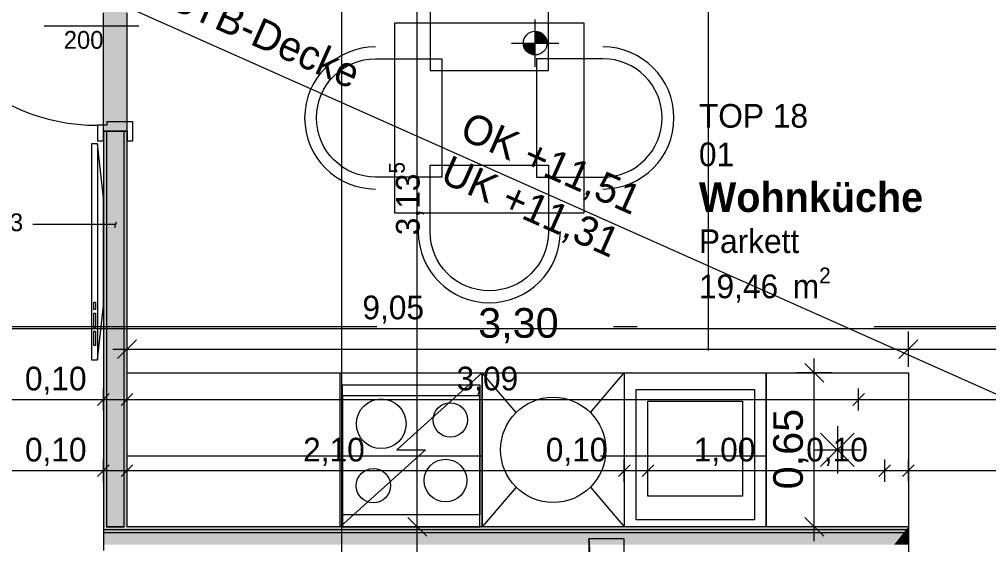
# Model space of a CAD drawing. Header units: metres. Extents: x -3 to 171, y -23 to 41.
# Drawn here: x 3.09 to 7.184, y -3.92 to -1.703 of the extents above; entities that cross this region are included whole.
import ezdxf

# ---------------------------------------------------------------- set-up
doc = ezdxf.new("R2010")
doc.units = ezdxf.units.M
doc.header["$MEASUREMENT"] = 0
for name, pattern in [('Achse', [0.004, 0.002, -0.001, 0, -0.001]), ('Schnittlinie', [0.006, 0.003, -0.0015, 0, -0.0015]), ('Strichlinie eng', [0.002, 0.0015, -0.0005]), ('Untersicht', [0.001, 0.0005, -0.0005])]:
    doc.linetypes.add(name, pattern=pattern)
for name, color, linetype in [('4._1.DG PP STG1_1_000 Achsraster', 7, 'Continuous'), ('4._1.DG PP STG1_1_130 Wand Innen', 7, 'Continuous'), ('4._1.DG PP STG1_1_230 Decke abgehaengt', 7, 'Continuous'), ('4._1.DG PP STG1_1_270 Deckendurchbruchsymbol', 7, 'Continuous'), ('4._1.DG PP STG1_1_510 Möblierung', 7, 'Continuous'), ('4._1.DG PP STG1_1_530 Küche', 7, 'Continuous'), ('4._1.DG PP STG1_1_810 Raum', 7, 'Continuous'), ('4._1.DG PP STG1_1_851 Marker Schnitt', 7, 'Continuous'), ('4._1.DG PP STG1_1_915 Allgemein Beschriftung.x', 7, 'Continuous'), ('4._1.DG PP STG1_1_950 Polierplan Bemaßung', 7, 'Continuous'), ('4._1.DG PP STG1_1_950-1 Polierplan Bemaßung Küche', 7, 'Continuous')]:
    doc.layers.add(name, color=color, linetype=linetype)
doc.styles.add('ERSTELLTER_STIL_1', font='arial.ttf')
doc.styles.add('ERSTELLTER_STIL_2', font='')
doc.styles.add('ERSTELLTER_STIL_6', font='')
doc.styles.get('ERSTELLTER_STIL_2').set_extended_font_data('Eurostile')
doc.styles.get('ERSTELLTER_STIL_6').set_extended_font_data('Eurostile', bold=True)

msp = doc.modelspace()

# ---------------------------------------------------------------- hatches: boundary and pattern name
at = {"layer": '4._1.DG PP STG1_1_130 Wand Innen', "linetype": 'Continuous', "lineweight": 0, "true_color": 0xffffff}
msp.add_hatch(color=7, dxfattribs=at).paths.add_polyline_path([(3.545, -1.285), (3.445, -1.285), (3.445, -2.175), (3.545, -2.175)])
at = {"layer": '4._1.DG PP STG1_1_130 Wand Innen', "linetype": 'Continuous', "lineweight": 13, "true_color": 0xfb02fe}
for points in [[(3.445, -3.845), (3.4575, -3.845), (3.4575, -2.175), (3.445, -2.175)], [(3.545, -2.175), (3.5325, -2.175), (3.5325, -3.845), (3.545, -3.845)], [(6.845, -3.845), (3.445, -3.845), (3.445, -3.8575), (6.835, -3.8575)], [(6.835, -3.8575), (6.845, -3.8575), (6.845, -3.845)], [(6.835, -3.8575), (3.445, -3.8575), (3.445, -3.87), (6.825, -3.87)], [(6.8325, -3.87), (6.8325, -3.8606), (6.825, -3.87)], [(6.845, -3.87), (6.845, -3.8575), (6.835, -3.8575), (6.8325, -3.8606), (6.8325, -3.87)]]:
    msp.add_hatch(color=6, dxfattribs=at).paths.add_polyline_path(points)
at = {"layer": '4._1.DG PP STG1_1_130 Wand Innen', "linetype": 'Continuous', "lineweight": 13, "true_color": 0xffaa00}
for points in [[(3.5325, -2.175), (3.4575, -2.175), (3.4575, -3.845), (3.5325, -3.845)], [(6.825, -3.87), (3.445, -3.87), (3.445, -3.92), (6.785, -3.92)], [(6.8325, -3.92), (6.8325, -3.87), (6.825, -3.87), (6.785, -3.92)], [(6.845, -3.92), (6.845, -3.87), (6.8325, -3.87), (6.8325, -3.92)]]:
    msp.add_hatch(color=40, dxfattribs=at).paths.add_polyline_path(points)
at = {"layer": '4._1.DG PP STG1_1_950 Polierplan Bemaßung', "linetype": 'Continuous', "lineweight": 0, "true_color": 0x000000}
for points in [[(5.269, -1.8029), (5.319, -1.8029), (5.3152, -1.7838), (5.3044, -1.7676), (5.2882, -1.7567), (5.269, -1.7529)], [(5.269, -1.8029), (5.219, -1.8029), (5.2228, -1.8221), (5.2337, -1.8383), (5.2499, -1.8491), (5.269, -1.8529)]]:
    msp.add_hatch(color=18, dxfattribs=at).paths.add_polyline_path(points)

# ---------------------------------------------------------------- linework, layer by layer
at = {"layer": '4._1.DG PP STG1_1_000 Achsraster', "color": 5, "linetype": 'Achse', "lineweight": 0, "ltscale": 1000}
for p, q in [((6, 3), (6, -22.5231)), ((-1.5, -3), (21, -3))]:
    msp.add_line(p, q, dxfattribs=at)
at = {"layer": '4._1.DG PP STG1_1_130 Wand Innen', "color": 8, "linetype": 'Untersicht', "lineweight": 13, "ltscale": 1000}
for p, q in [((3.445, -2.175), (3.445, -1.285)), ((3.545, -2.175), (3.545, -1.285))]:
    msp.add_line(p, q, dxfattribs=at)
at = {"layer": '4._1.DG PP STG1_1_130 Wand Innen', "color": 7, "linetype": 'Continuous', "lineweight": 13, "ltscale": 1000}
for p, q in [((3.195, -1.73), (3.595, -1.73)), ((3.46, -2.15), (3.42, -2.15)), ((3.42, -2.15), (3.42, -2.215)), ((3.57, -2.135), (3.46, -2.135)), ((3.46, -2.135), (3.46, -2.15)), ((3.57, -2.215), (3.57, -2.135)), ((3.445, -2.215), (3.445, -2.175)), ((3.445, -2.175), (3.545, -2.175)), ((3.545, -2.175), (3.545, -2.215)), ((3.42, -2.215), (3.445, -2.215)), ((3.545, -2.215), (3.57, -2.215))]:
    msp.add_line(p, q, dxfattribs=at)
at = {"layer": '4._1.DG PP STG1_1_130 Wand Innen', "color": 7, "linetype": 'Continuous', "lineweight": 18, "ltscale": 1000}
for p, q in [((3.4575, -2.175), (3.445, -2.175)), ((3.4575, -2.175), (3.445, -2.175)), ((3.4575, -2.175), (3.445, -2.175)), ((3.4575, -2.175), (3.4575, -3.845)), ((3.5325, -2.175), (3.4575, -2.175)), ((3.5325, -2.175), (3.4575, -2.175)), ((3.5325, -2.175), (3.4575, -2.175)), ((3.5325, -3.845), (3.5325, -2.175)), ((3.545, -2.175), (3.5325, -2.175)), ((3.545, -2.175), (3.5325, -2.175)), ((3.545, -2.175), (3.5325, -2.175)), ((3.4575, -3.845), (3.5325, -3.845)), ((6.835, -3.8575), (3.445, -3.8575)), ((6.825, -3.87), (3.445, -3.87)), ((6.825, -3.87), (6.8325, -3.87)), ((6.8325, -3.87), (6.845, -3.87)), ((6.835, -3.8575), (6.845, -3.8575))]:
    msp.add_line(p, q, dxfattribs=at)
at = {"layer": '4._1.DG PP STG1_1_130 Wand Innen', "color": 7, "linetype": 'Continuous', "lineweight": 18, "ltscale": 1000, "flags": 128}
for points in [[(3.445, -2.175), (3.445, -3.845)], [(3.545, -3.845), (3.545, -2.175)], [(3.445, -3.845), (3.445, -3.8575)], [(3.5325, -3.845), (3.4575, -3.845)], [(6.845, -3.845), (3.545, -3.845)], [(6.845, -3.845), (6.845, -3.8575)], [(3.445, -3.8575), (3.445, -3.87)], [(3.445, -3.87), (3.445, -3.92)], [(6.845, -3.8575), (6.845, -3.87)], [(6.845, -3.87), (6.845, -3.92)], [(3.445, -3.92), (3.445, -3.945)], [(6.845, -3.92), (6.845, -3.945)]]:
    msp.add_lwpolyline(points, dxfattribs=at)
at = {"layer": '4._1.DG PP STG1_1_130 Wand Innen', "color": 7, "linetype": 'Continuous', "lineweight": 13, "ltscale": 1000}
msp.add_arc((3.42, -1.32), 0.83, 180, 270, dxfattribs=at)
at = {"layer": '4._1.DG PP STG1_1_230 Decke abgehaengt', "color": 8, "linetype": 'Untersicht', "lineweight": 13, "ltscale": 1000, "flags": 128}
msp.add_lwpolyline([(6.845, -5.975), (8.105, -5.975), (8.105, -5.735), (8.745, -5.735), (8.745, -4.595), (8.295, -4.595), (8.295, -4.465), (8.155, -4.465), (8.155, -3.945), (7.845, -3.945), (7.845, -3.845), (6.845, -3.845)], close=True, dxfattribs=at)
at = {"layer": '4._1.DG PP STG1_1_270 Deckendurchbruchsymbol', "color": 1, "linetype": 'Continuous', "lineweight": 0, "ltscale": 1000, "flags": 128}
for points in [[(5.4951, -3.895), (5.495, -5.695), (5.645, -5.695), (5.6, -5.59)], [(5.6, -5.59), (5.645, -5.695), (5.6451, -3.895), (5.4951, -3.895)]]:
    msp.add_lwpolyline(points, close=True, dxfattribs=at)
at = {"layer": '4._1.DG PP STG1_1_510 Möblierung', "color": 8, "linetype": 'Continuous', "lineweight": 13, "ltscale": 1000, "true_color": 0x7e7f7f}
for p, q in [((3.42, -2.2284), (3.42, -3.14)), ((3.405, -2.9273), (3.405, -2.8969)), ((3.405, -2.8969), (3.4112, -2.8969)), ((3.4112, -2.8969), (3.4112, -2.9273)), ((3.4112, -2.9273), (3.405, -2.9273)), ((3.405, -3.0033), (3.405, -2.9425)), ((3.405, -2.9425), (3.4112, -2.9425)), ((3.4112, -2.9425), (3.4112, -3.0033)), ((3.4112, -3.0033), (3.405, -3.0033)), ((3.405, -3.0792), (3.405, -3.0185)), ((3.405, -3.0185), (3.4112, -3.0185)), ((3.4112, -3.0185), (3.4112, -3.0792)), ((3.4112, -3.0792), (3.405, -3.0792))]:
    msp.add_line(p, q, dxfattribs=at)
at = {"layer": '4._1.DG PP STG1_1_510 Möblierung', "color": 8, "linetype": 'Continuous', "lineweight": 13, "ltscale": 1000, "true_color": 0x7e7f7f, "flags": 128}
for points in [[(4.825, -1.9189), (5.325, -1.9189), (5.325, -1.6389, 1), (4.825, -1.6389)], [(4.875, -1.8689), (4.875, -2.3689), (4.595, -2.3689, -1), (4.595, -1.8689)], [(5.275, -1.8689), (5.275, -2.3689), (5.555, -2.3689, 1), (5.555, -1.8689)], [(4.825, -2.3189), (5.325, -2.3189), (5.325, -2.5989, -1), (4.825, -2.5989)]]:
    msp.add_lwpolyline(points, format="xyb", close=True, dxfattribs=at)
for points in [[(4.675, -1.7189), (4.675, -2.5189), (5.475, -2.5189), (5.475, -1.7189)], [(3.395, -2.2284), (3.395, -3.14), (3.42, -3.14), (3.445, -2.9121), (3.445, -2.4563), (3.42, -2.2284)]]:
    msp.add_lwpolyline(points, close=True, dxfattribs=at)
at = {"layer": '4._1.DG PP STG1_1_510 Möblierung', "color": 8, "linetype": 'Continuous', "lineweight": 13, "ltscale": 1000, "true_color": 0x7e7f7f}
for centre, start, end in [((4.595, -2.1189), 90, 270), ((5.555, -2.1189), 270, 90), ((5.075, -2.5989), 180, 0)]:
    msp.add_arc(centre, 0.3, start, end, dxfattribs=at)
at = {"layer": '4._1.DG PP STG1_1_530 Küche', "color": 150, "linetype": 'Continuous', "lineweight": 13, "ltscale": 1000, "true_color": 0x0f7ffe}
for p, q in [((5.045, -3.195), (4.685, -3.52)), ((5.1879, -3.3629), (5.045, -3.195)), ((5.5021, -3.3629), (5.645, -3.195)), ((5.745, -3.315), (6.145, -3.315)), ((5.745, -3.715), (5.745, -3.315)), ((6.145, -3.315), (6.145, -3.715)), ((6.545, -3.42), (6.545, -3.62)), ((6.4743, -3.4493), (6.6157, -3.5907)), ((6.6157, -3.4493), (6.4743, -3.5907)), ((4.805, -3.52), (4.445, -3.845)), ((4.685, -3.52), (4.805, -3.52)), ((6.445, -3.52), (6.645, -3.52)), ((5.1879, -3.6771), (5.045, -3.845)), ((5.5021, -3.6771), (5.645, -3.845)), ((6.145, -3.715), (5.745, -3.715))]:
    msp.add_line(p, q, dxfattribs=at)
at = {"layer": '4._1.DG PP STG1_1_530 Küche', "color": 150, "linetype": 'Strichlinie eng', "lineweight": 13, "ltscale": 1000, "true_color": 0x0f7ffe}
for p, q in [((5.035, -3.2925), (4.455, -3.2925)), ((4.455, -3.2925), (4.455, -3.845)), ((5.035, -3.845), (5.035, -3.2925)), ((3.545, -3.845), (3.545, -3.545)), ((3.545, -3.545), (6.245, -3.545)), ((4.455, -3.545), (5.035, -3.545)), ((6.245, -3.545), (6.245, -3.845)), ((6.245, -3.845), (3.545, -3.845)), ((4.455, -3.845), (5.035, -3.845))]:
    msp.add_line(p, q, dxfattribs=at)
at = {"layer": '4._1.DG PP STG1_1_530 Küche', "color": 150, "linetype": 'Continuous', "lineweight": 13, "ltscale": 1000, "true_color": 0x0f7ffe, "flags": 128}
for points in [[(6.245, -3.195), (6.245, -3.845), (3.545, -3.845), (3.545, -3.195)], [(4.445, -3.195), (5.045, -3.195), (5.045, -3.845), (4.445, -3.845)], [(5.045, -3.195), (5.645, -3.195), (5.645, -3.845), (5.045, -3.845)], [(6.245, -3.195), (6.845, -3.195), (6.845, -3.845), (6.245, -3.845)], [(4.455, -3.245), (5.035, -3.245), (5.035, -3.795), (4.455, -3.795)], [(5.695, -3.265), (6.195, -3.265), (6.195, -3.815), (5.695, -3.815)]]:
    msp.add_lwpolyline(points, close=True, dxfattribs=at)
at = {"layer": '4._1.DG PP STG1_1_530 Küche', "color": 150, "linetype": 'Continuous', "lineweight": 13, "ltscale": 1000, "true_color": 0x0f7ffe}
for centre, radius in [((4.6186, -3.41), 0.105), ((5.345, -3.52), 0.2222), ((4.9103, -3.3935), 0.0725), ((4.89, -3.6498), 0.09), ((4.5855, -3.6712), 0.0725)]:
    msp.add_circle(centre, radius, dxfattribs=at)
at = {"layer": '4._1.DG PP STG1_1_851 Marker Schnitt', "color": 7, "linetype": 'Schnittlinie', "lineweight": 13, "ltscale": 1000}
msp.add_line((4.45, 4.805), (4.45, -18.475), dxfattribs=at)
at = {"layer": '4._1.DG PP STG1_1_915 Allgemein Beschriftung.x', "color": 7, "linetype": 'Continuous', "lineweight": 13, "ltscale": 1000}
for p, q in [((3.3498, -2.5693), (3.1463, -2.5693)), ((3.4964, -2.5693), (3.3498, -2.5693)), ((3.4931, -2.5818), (3.4998, -2.5568))]:
    msp.add_line(p, q, dxfattribs=at)
at = {"layer": '4._1.DG PP STG1_1_950 Polierplan Bemaßung', "color": 7, "linetype": 'Continuous', "lineweight": 13, "ltscale": 1000}
for p, q in [((0.1305, -0.13), (8.925, -4.045)), ((5.269, -1.9029), (5.269, -1.7029)), ((5.169, -1.8029), (5.369, -1.8029))]:
    msp.add_line(p, q, dxfattribs=at)
at = {"layer": '4._1.DG PP STG1_1_950 Polierplan Bemaßung', "color": 6, "linetype": 'Continuous', "lineweight": 13, "ltscale": 1000, "true_color": 0xfb02fe}
for p, q in [((4.7709, -3.845), (4.7709, -0.71)), ((3.445, -3.3545), (3.445, -3.2608)), ((3.545, -3.3545), (3.545, -3.2608)), ((6.635, -3.3545), (6.635, -3.2608)), ((0.323, -3.3076), (3.445, -3.3076)), ((3.47, -3.2826), (3.42, -3.3326)), ((3.445, -3.3076), (3.545, -3.3076)), ((3.57, -3.2826), (3.52, -3.3326)), ((3.545, -3.3076), (6.635, -3.3076)), ((6.66, -3.2826), (6.61, -3.3326)), ((6.635, -3.3076), (9.37, -3.3076)), ((3.445, -3.6545), (3.445, -3.5608)), ((3.545, -3.6545), (3.545, -3.5608)), ((5.645, -3.6545), (5.645, -3.5608)), ((5.745, -3.6545), (5.745, -3.5608)), ((6.745, -3.6545), (6.745, -3.5608)), ((6.845, -3.6545), (6.845, -3.5608)), ((3.47, -3.5826), (3.42, -3.6326)), ((3.57, -3.5826), (3.52, -3.6326)), ((5.67, -3.5826), (5.62, -3.6326)), ((5.77, -3.5826), (5.72, -3.6326)), ((6.77, -3.5826), (6.72, -3.6326)), ((6.87, -3.5826), (6.82, -3.6326)), ((0.323, -3.6076), (3.445, -3.6076)), ((3.445, -3.6076), (3.545, -3.6076)), ((3.545, -3.6076), (5.645, -3.6076)), ((5.645, -3.6076), (5.745, -3.6076)), ((5.745, -3.6076), (6.745, -3.6076)), ((6.745, -3.6076), (6.845, -3.6076)), ((6.845, -3.6076), (8.745, -3.6076)), ((4.7309, -3.805), (4.8109, -3.885)), ((4.8459, -3.845), (4.6959, -3.845)), ((4.7709, -3.97), (4.7709, -3.845))]:
    msp.add_line(p, q, dxfattribs=at)
at = {"layer": '4._1.DG PP STG1_1_950 Polierplan Bemaßung', "color": 76, "linetype": 'Continuous', "lineweight": 13, "ltscale": 1000, "true_color": 0x3f7f02}
msp.add_line((0.321, -3.0076), (9.37, -3.0076), dxfattribs=at)
at = {"layer": '4._1.DG PP STG1_1_950 Polierplan Bemaßung', "color": 7, "linetype": 'Continuous', "lineweight": 13, "ltscale": 1000}
msp.add_circle((5.269, -1.8029), 0.05, dxfattribs=at)
at = {"layer": '4._1.DG PP STG1_1_950-1 Polierplan Bemaßung Küche', "color": 150, "linetype": 'Continuous', "lineweight": 13, "ltscale": 1000, "true_color": 0x0f7ffe}
for p, q in [((3.545, -3.17), (3.545, -3.02)), ((6.845, -3.17), (6.845, -3.02)), ((3.585, -3.055), (3.505, -3.135)), ((6.885, -3.055), (6.805, -3.135)), ((3.485, -3.095), (3.545, -3.095)), ((3.545, -3.095), (6.845, -3.095)), ((6.845, -3.095), (7.845, -3.095)), ((6.4474, -3.195), (6.4474, -3.135)), ((6.4874, -3.235), (6.4074, -3.155)), ((6.5224, -3.195), (6.3724, -3.195)), ((6.4474, -3.845), (6.4474, -3.195)), ((6.4074, -3.805), (6.4874, -3.885)), ((6.5224, -3.845), (6.3724, -3.845)), ((6.4474, -3.905), (6.4474, -3.845))]:
    msp.add_line(p, q, dxfattribs=at)

# ---------------------------------------------------------------- texts
at = {"layer": '4._1.DG PP STG1_1_130 Wand Innen', "color": 7, "linetype": 'Continuous', "lineweight": 13, "insert": (3.445, -1.828), "char_height": 0.075, "attachment_point": 9, "style": 'ERSTELLTER_STIL_2'}
msp.add_mtext('\\A1;{\\pqr;\\pt0;\\fEurostile|b0|i0|c0|p0;\\W1.000000;200}', dxfattribs=at)
at = {"layer": '4._1.DG PP STG1_1_810 Raum', "color": 7, "linetype": 'Continuous', "lineweight": 13, "attachment_point": 1}
for s, insert, char_height, style in [('\\A1;{\\pql;\\pt0;\\fEurostile|b0|i0|c0|p0;\\W1.000000;TOP 18}', (5.9604, -2.0601), 0.1, 'ERSTELLTER_STIL_2'), ('\\A1;{\\pql;\\pt0;\\fEurostile|b0|i0|c0|p0;\\W1.000000;01}', (5.9604, -2.2226), 0.1, 'ERSTELLTER_STIL_2'), ('\\A1;{\\pql;\\pt0;\\fEurostile|b1|i0|c0|p0;\\W1.000000;Wohnküche}', (5.9604, -2.3908), 0.125, 'ERSTELLTER_STIL_6'), ('\\A1;{\\pql;\\pt0;\\fEurostile|b0|i0|c0|p0;\\W1.000000;Parkett}', (5.9604, -2.5892), 0.1, 'ERSTELLTER_STIL_2'), ('\\A1;{\\pql;\\pt0,0.05;\\fEurostile|b0|i0|c0|p0;\\W1.000000;19,46\\fEurostile|b0|i0|c0|p0;\\W1.000000;\\A1{\\H.66x;\\S^  ;}\\fEurostile|b0|i0|c0|p0;\\W1.000000; m\\fEurostile|b0|i0|c0|p0;\\W1.000000;\\A1{\\H.66x;\\S2^  ;}}', (5.9604, -2.7507), 0.1, 'ERSTELLTER_STIL_2')]:
    msp.add_mtext(s, dxfattribs=dict(at, insert=insert, char_height=char_height, style=style))
at = {"layer": '4._1.DG PP STG1_1_915 Allgemein Beschriftung.x', "color": 7, "linetype": 'Continuous', "lineweight": 13, "insert": (2.8718, -2.56), "char_height": 0.075, "attachment_point": 4, "style": 'ERSTELLTER_STIL_2'}
msp.add_mtext('\\A1;{\\pql;\\fEurostile|b0|i0|c0|p0;\\W1.000000;IW03}', dxfattribs=at)
at = {"layer": '4._1.DG PP STG1_1_950 Polierplan Bemaßung', "color": 7, "linetype": 'Continuous', "lineweight": 13, "insert": (3.68, -1.7223), "char_height": 0.125, "attachment_point": 4, "rotation": 336.0031, "style": 'ERSTELLTER_STIL_2'}
msp.add_mtext('\\A1;{\\pql;\\fEurostile|b0|i0|c0|p0;\\W1.000000;\\fEurostile|b0|i0|c0|p0;\\W1.000000;\\fEurostile|b0|i0|c0|p0;\\W1.000000;STB-Decke\\fEurostile|b0|i0|c0|p0;\\W1.000000;\\A1{\\H.66x;\\S^  ;}\\fEurostile|b0|i0|c0|p0;\\W1.000000;\\fEurostile|b0|i0|c0|p0;\\W1.000000;\\P\\pql;\\fEurostile|b0|i0|c0|p0;\\W1.000000;\\fEurostile|b0|i0|c0|p0;\\W1.000000;\\fEurostile|b0|i0|c0|p0;\\W1.000000;\\fEurostile|b0|i0|c0|p0;\\W1.000000;\\A1{\\H.66x;\\S^  ;}\\fEurostile|b0|i0|c0|p0;\\W1.000000;\\fEurostile|b0|i0|c0|p0;\\W1.000000;}', dxfattribs=at)
at = {"layer": '4._1.DG PP STG1_1_950 Polierplan Bemaßung', "color": 7, "linetype": 'Continuous', "lineweight": 13, "insert": (4.9207, -2.2547), "char_height": 0.125, "attachment_point": 4, "rotation": 336.0031, "line_spacing_factor": 0.968161, "style": 'ERSTELLTER_STIL_2'}
msp.add_mtext('\\A1;{\\pql;\\fEurostile|b0|i0|c0|p0;\\W1.000000;OK \\fEurostile|b0|i0|c0|p0;\\W1.000000;+\\fEurostile|b0|i0|c0|p0;\\W1.000000;11,51\\fEurostile|b0|i0|c0|p0;\\W1.000000;\\A1{\\H.66x;\\S^  ;}\\fEurostile|b0|i0|c0|p0;\\W1.000000;\\fEurostile|b0|i0|c0|p0;\\W1.000000;\\P\\pql;\\fEurostile|b0|i0|c0|p0;\\W1.000000;UK \\fEurostile|b0|i0|c0|p0;\\W1.000000;+\\fEurostile|b0|i0|c0|p0;\\W1.000000;11,31\\fEurostile|b0|i0|c0|p0;\\W1.000000;\\A1{\\H.66x;\\S^  ;}\\fEurostile|b0|i0|c0|p0;\\W1.000000;\\fEurostile|b0|i0|c0|p0;\\W1.000000;}', dxfattribs=at)
at = {"layer": '4._1.DG PP STG1_1_950 Polierplan Bemaßung', "color": 6, "linetype": 'Continuous', "lineweight": 13, "true_color": 0xfb02fe, "insert": (4.8099, -2.6142), "char_height": 0.1, "attachment_point": 7, "rotation": 90, "style": 'ERSTELLTER_STIL_2'}
msp.add_mtext('\\A1;{\\pql;\\fEurostile|b0|i0|c0|p0;\\W1.000000;3,13\\fEurostile|b0|i0|c0|p0;\\W1.000000;\\A1{\\H.66x;\\S5^  ;}}', dxfattribs=at)
at = {"layer": '4._1.DG PP STG1_1_950 Polierplan Bemaßung', "color": 76, "linetype": 'Continuous', "lineweight": 13, "true_color": 0x3f7f02, "insert": (4.5391, -2.9876), "char_height": 0.1, "width": 0.306373, "attachment_point": 7, "style": 'ERSTELLTER_STIL_2'}
msp.add_mtext('\\A1;{\\pql;\\fEurostile|b0|i0|c0|p0;\\W1.000000;9,05}', dxfattribs=at)
at = {"layer": '4._1.DG PP STG1_1_950 Polierplan Bemaßung', "color": 6, "linetype": 'Continuous', "lineweight": 13, "true_color": 0xfb02fe, "char_height": 0.1, "width": 0.306373, "attachment_point": 7, "style": 'ERSTELLTER_STIL_2'}
for s, insert in [('\\A1;{\\pql;\\fEurostile|b0|i0|c0|p0;\\W1.000000;0,10}', (3.1136, -3.2876)), ('\\A1;{\\pql;\\fEurostile|b0|i0|c0|p0;\\W1.000000;3,09}', (4.9368, -3.2876)), ('\\A1;{\\pql;\\fEurostile|b0|i0|c0|p0;\\W1.000000;0,10}', (3.1136, -3.5876)), ('\\A1;{\\pql;\\fEurostile|b0|i0|c0|p0;\\W1.000000;2,10}', (4.2886, -3.5876)), ('\\A1;{\\pql;\\fEurostile|b0|i0|c0|p0;\\W1.000000;0,10}', (5.3136, -3.5876)), ('\\A1;{\\pql;\\fEurostile|b0|i0|c0|p0;\\W1.000000;1,00}', (5.9386, -3.5876)), ('\\A1;{\\pql;\\fEurostile|b0|i0|c0|p0;\\W1.000000;0,10}', (6.4136, -3.5876))]:
    msp.add_mtext(s, dxfattribs=dict(at, insert=insert))
at = {"layer": '4._1.DG PP STG1_1_950-1 Polierplan Bemaßung Küche', "color": 150, "linetype": 'Continuous', "lineweight": 13, "true_color": 0x0f7ffe, "insert": (5.0282, -3.07), "char_height": 0.125, "width": 0.33365, "attachment_point": 7, "style": 'ERSTELLTER_STIL_1'}
msp.add_mtext('\\A1;{\\pql;\\fArial|b0|i0|c0|p0;\\W1.000000;3,30}', dxfattribs=at)
at = {"layer": '4._1.DG PP STG1_1_950-1 Polierplan Bemaßung Küche', "color": 150, "linetype": 'Continuous', "lineweight": 13, "true_color": 0x0f7ffe, "insert": (6.4224, -3.6868), "char_height": 0.125, "width": 0.33365, "attachment_point": 7, "rotation": 90, "style": 'ERSTELLTER_STIL_1'}
msp.add_mtext('\\A1;{\\pql;\\fArial|b0|i0|c0|p0;\\W1.000000;0,65}', dxfattribs=at)

doc.saveas('drawing.dxf')
